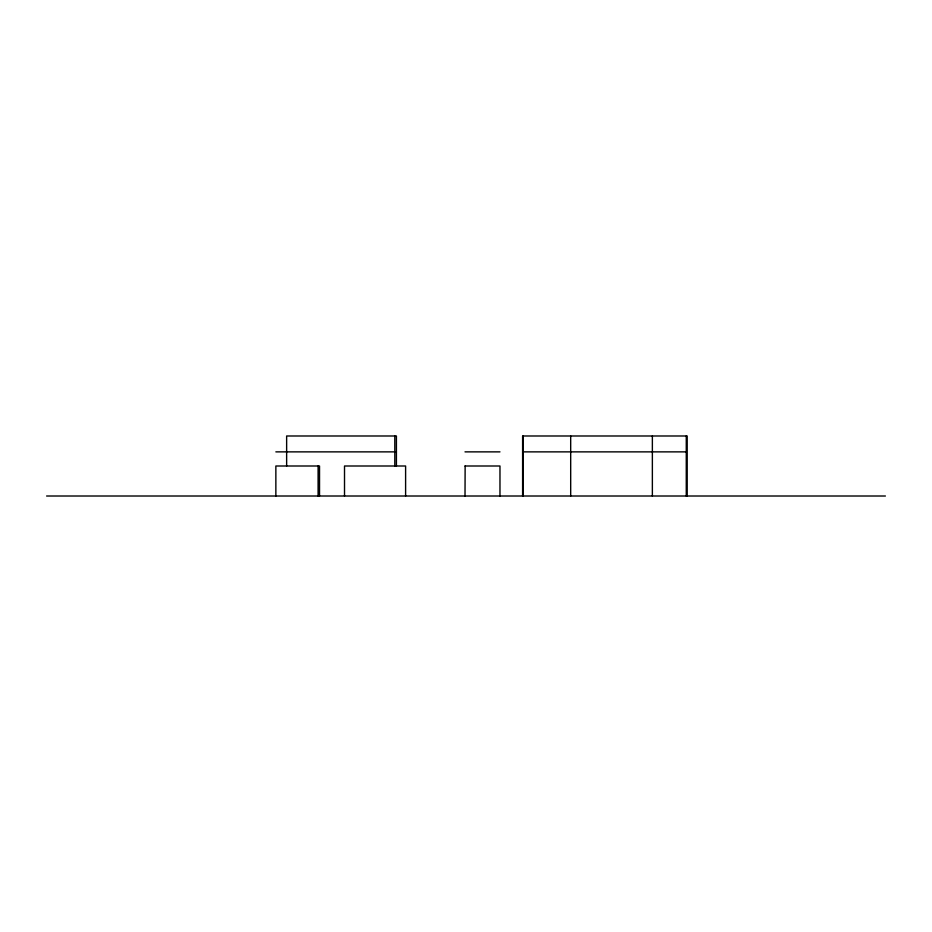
<?xml version="1.0" encoding="UTF-8"?>
<svg xmlns="http://www.w3.org/2000/svg" width="932" height="932" viewBox="0 0 932 932"><rect width="100%" height="100%" fill="white"/><g stroke="black" fill="none" stroke-linecap="round" stroke-linejoin="round"><path stroke-width="1.4" d="M275.86 451.869L396.415 451.869M465.01 451.869L499.971 451.869M522.607 451.869L686.267 451.869M465.01 466L499.971 466L499.971 496.01M46.6 496.01L885.4 496.01M687.199 496.01L687.199 435.99L522.607 435.99L522.607 496.01M686.267 435.99L686.267 496.01M652.365 435.99L652.365 496.01M570.687 435.99L570.687 496.01M523.062 435.99L523.062 496.01M465.138 466L465.01 496.01M405.606 496.01L405.606 466L344.514 466L344.514 496.01M396.415 466L396.415 435.99L286.637 435.99L286.637 466M394.807 435.99L394.807 466M319.525 496.01L319.525 466L275.86 466L275.86 496.01M318.103 466L318.103 496.01"/></g></svg>
